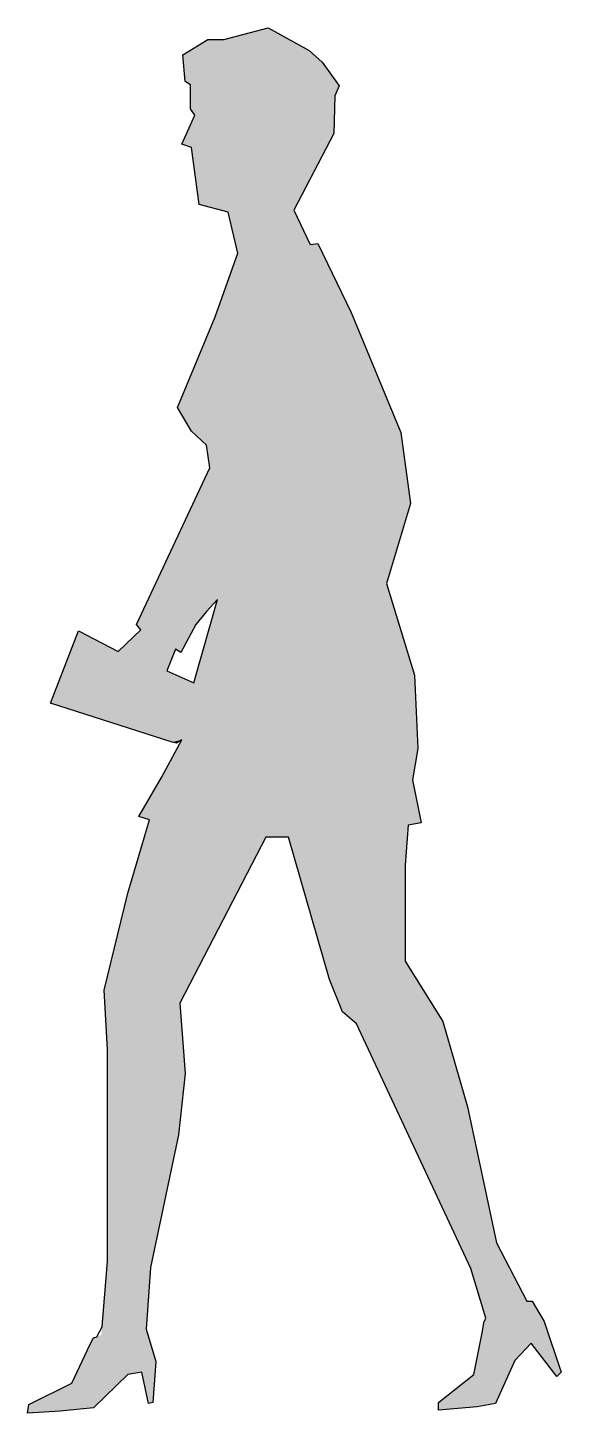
# Model space of a CAD drawing. Extents: x 8749 to 9341, y -2090 to -552.
import ezdxf

# ---------------------------------------------------------------- set-up
doc = ezdxf.new("R2010")
doc.units = 0
doc.layers.get('0').update_dxf_attribs({"linetype": 'CONTINUOUS'})

# ---------------------------------------------------------------- blocks, each defined once
blk = doc.blocks.new('*U0')
at = {"linetype": 'CONTINUOUS'}
for points in [[(9015.6, -552.2), (8966.5, -565.3), (9061.1, -577.3)], [(8966.5, -565.3), (8921, -582.1), (9061.1, -577.3)], [(8948.5, -565.3), (8921, -582.1), (8966.5, -565.3)], [(9061.1, -577.3), (8921, -582.1), (9075.5, -590.5)], [(8921, -582.1), (8923.4, -612), (9075.5, -590.5)], [(9075.5, -590.5), (8923.4, -612), (9094.6, -616.8)], [(8923.4, -612), (8929.4, -615.6), (9094.6, -616.8)], [(8929.4, -615.6), (8929.4, -642), (9094.6, -616.8)], [(9094.6, -616.8), (8929.4, -642), (9089.8, -627.6)], [(9089.8, -627.6), (8929.4, -642), (9088.6, -669.5)], [(8929.4, -642), (8934.2, -649.2), (9088.6, -669.5)], [(8934.2, -649.2), (8919.8, -681.5), (9088.6, -669.5)], [(9088.6, -669.5), (8919.8, -681.5), (8930.6, -685.1)], [(9088.6, -669.5), (8930.6, -685.1), (9044.3, -754.5)], [(8930.6, -685.1), (8938.9, -748.5), (9044.3, -754.5)], [(8938.9, -748.5), (8971.3, -756.9), (9044.3, -754.5)], [(9044.3, -754.5), (8971.3, -756.9), (9062.3, -792.9)], [(8971.3, -756.9), (8982.1, -802.4), (9062.3, -792.9)], [(9062.3, -792.9), (8982.1, -802.4), (9107.8, -868.3)], [(9070.7, -791.7), (9062.3, -792.9), (9107.8, -868.3)], [(8982.1, -802.4), (8956.9, -873.1), (9107.8, -868.3)], [(8956.9, -873.1), (8915, -973.7), (9162.9, -1001.2)], [(9107.8, -868.3), (8956.9, -873.1), (9162.9, -1001.2)], [(8915, -973.7), (8930.6, -1000), (9162.9, -1001.2)], [(8930.6, -1000), (8947.3, -1015.6), (9162.9, -1001.2)], [(9162.9, -1001.2), (8947.3, -1015.6), (9173.7, -1080.3)], [(8947.3, -1015.6), (8950.9, -1040.7), (9173.7, -1080.3)], [(8950.9, -1040.7), (8869.5, -1214.4), (9173.7, -1080.3)], [(9173.7, -1080.3), (8869.5, -1214.4), (8959.3, -1186.8)], [(9173.7, -1080.3), (8959.3, -1186.8), (9147.3, -1168.9)], [(9147.3, -1168.9), (8959.3, -1186.8), (9178.4, -1270.7)], [(8959.3, -1186.8), (8869.5, -1214.4), (8947.3, -1200)], [(8959.3, -1186.8), (8933, -1279.1), (9178.4, -1270.7)], [(8947.3, -1200), (8869.5, -1214.4), (8935.3, -1214.4)], [(8869.5, -1214.4), (8874.3, -1220.4), (8912.6, -1241.9)], [(8869.5, -1214.4), (8912.6, -1241.9), (8918.6, -1245.5)], [(8935.3, -1214.4), (8869.5, -1214.4), (8918.6, -1245.5)], [(8804.8, -1221.6), (8773.7, -1301.8), (8849.1, -1244.3)], [(8874.3, -1220.4), (8849.1, -1244.3), (8912.6, -1241.9)], [(8849.1, -1244.3), (8773.7, -1301.8), (8903, -1265.9)], [(8912.6, -1241.9), (8849.1, -1244.3), (8903, -1265.9)], [(8903, -1265.9), (8773.7, -1301.8), (8933, -1279.1)], [(9178.4, -1270.7), (8933, -1279.1), (9182, -1352.1)], [(8933, -1279.1), (8773.7, -1301.8), (8919.8, -1342.5)], [(8933, -1279.1), (8919.8, -1342.5), (9182, -1352.1)], [(8773.7, -1301.8), (8909, -1344.9), (8919.8, -1342.5)], [(8919.8, -1342.5), (8897, -1384.4), (9182, -1352.1)], [(9182, -1352.1), (8897, -1384.4), (9176.1, -1386.8)], [(8919.8, -1342.5), (8909, -1344.9), (8913.8, -1346.1)], [(8897, -1384.4), (8871.9, -1427.6), (9176.1, -1386.8)], [(9176.1, -1386.8), (8871.9, -1427.6), (9185.6, -1434.7)], [(8871.9, -1427.6), (8883.9, -1431.1), (9185.6, -1434.7)], [(8883.9, -1431.1), (8859.9, -1512.6), (9013.2, -1450.3)], [(8883.9, -1431.1), (9013.2, -1450.3), (9185.6, -1434.7)], [(9185.6, -1434.7), (9013.2, -1450.3), (9171.3, -1437.1)], [(9171.3, -1437.1), (9013.2, -1450.3), (9038.3, -1450.3)], [(9171.3, -1437.1), (9038.3, -1450.3), (9167.7, -1481.4)], [(9013.2, -1450.3), (8859.9, -1512.6), (8917.4, -1634.7)], [(9038.3, -1450.3), (9083.8, -1608.4), (9167.7, -1481.4)], [(9167.7, -1481.4), (9083.8, -1608.4), (9167.7, -1588)], [(8859.9, -1512.6), (8833.6, -1620.4), (8917.4, -1634.7)], [(9167.7, -1588), (9083.8, -1608.4), (9209.6, -1655.1)], [(9083.8, -1608.4), (9098.2, -1644.3), (9209.6, -1655.1)], [(8833.6, -1620.4), (8837.2, -1686.2), (8917.4, -1634.7)], [(8917.4, -1634.7), (8837.2, -1686.2), (8923.4, -1712.6)], [(9098.2, -1644.3), (9113.8, -1657.5), (9209.6, -1655.1)], [(9209.6, -1655.1), (9113.8, -1657.5), (9237.1, -1749.7)], [(9113.8, -1657.5), (9240.7, -1929.3), (9237.1, -1749.7)], [(8837.2, -1686.2), (8837.2, -1920.9), (8923.4, -1712.6)], [(8923.4, -1712.6), (8837.2, -1920.9), (8916.2, -1780.8)], [(9237.1, -1749.7), (9240.7, -1929.3), (9269.5, -1900.6)], [(8916.2, -1780.8), (8837.2, -1920.9), (8885.1, -1928.1)], [(9269.5, -1900.6), (9240.7, -1929.3), (9303, -1965.3)], [(8837.2, -1920.9), (8830.4, -2003), (8885.1, -1928.1)], [(8885.1, -1928.1), (8830.4, -2003), (8880.3, -1996.4)], [(9240.7, -1929.3), (9257.5, -1984.4), (9303, -1965.3)], [(9309, -1965.3), (9257.5, -1984.4), (9322.2, -1988)], [(9303, -1965.3), (9257.5, -1984.4), (9309, -1965.3)], [(8880.3, -1996.4), (8830.4, -2003), (8891, -2032.3)], [(9253.9, -1998.8), (9244.3, -2046.7), (9307.8, -2012)], [(9255.1, -1989.2), (9253.9, -1998.8), (9307.8, -2012)], [(9257.5, -1984.4), (9255.1, -1989.2), (9322.2, -1988)], [(9322.2, -1988), (9255.1, -1989.2), (9307.8, -2012)], [(9322.2, -1988), (9307.8, -2012), (9341.3, -2044.3)], [(8818, -2013.2), (8797.6, -2056.3), (8875.5, -2044.3)], [(8821.6, -2006), (8818, -2013.2), (8891, -2032.3)], [(8818, -2013.2), (8875.5, -2044.3), (8891, -2032.3)], [(8830.4, -2003), (8821.6, -2006), (8891, -2032.3)], [(9307.8, -2012), (9244.3, -2046.7), (9289.8, -2031.1)], [(9307.8, -2012), (9336.5, -2049.1), (9341.3, -2044.3)], [(8875.5, -2044.3), (8797.6, -2056.3), (8859.9, -2046.7)], [(8891, -2032.3), (8875.5, -2044.3), (8887.4, -2077.8)], [(8875.5, -2044.3), (8882.7, -2079), (8887.4, -2077.8)], [(9289.8, -2031.1), (9244.3, -2046.7), (9268.3, -2079)], [(8797.6, -2056.3), (8749.7, -2080.2), (8821.6, -2083.8)], [(8859.9, -2046.7), (8797.6, -2056.3), (8821.6, -2083.8)], [(9244.3, -2046.7), (9204.8, -2077.8), (9268.3, -2079)], [(8749.7, -2080.2), (8748.5, -2089.8), (8821.6, -2083.8)], [(8821.6, -2083.8), (8748.5, -2089.8), (8784.5, -2087.4)], [(9204.8, -2077.8), (9204.8, -2086.2), (9268.3, -2079)], [(9268.3, -2079), (9204.8, -2086.2), (9247.9, -2082.6)]]:
    blk.add_solid(points, dxfattribs=at)

msp = doc.modelspace()

# ---------------------------------------------------------------- linework, layer by layer
at = {"color": 0}
for points in [[(8913.8, -1346.1), (8909, -1344.9), (8773.7, -1301.8), (8804.8, -1221.6), (8849.1, -1244.3), (8874.3, -1220.4), (8869.5, -1214.4), (8950.9, -1040.7), (8947.3, -1015.6), (8930.6, -1000), (8915, -973.7), (8956.9, -873.1), (8982.1, -802.4), (8971.3, -756.9), (8938.9, -748.5), (8930.6, -685.1), (8919.8, -681.5), (8934.2, -649.2), (8929.4, -642), (8929.4, -615.6), (8923.4, -612), (8921, -582.1), (8948.5, -565.3), (8966.5, -565.3), (9015.6, -552.2), (9061.1, -577.3), (9075.5, -590.5), (9094.6, -616.8), (9089.8, -627.6), (9088.6, -669.5), (9044.3, -754.5), (9062.3, -792.9), (9070.7, -791.7), (9107.8, -868.3), (9162.9, -1001.2), (9173.7, -1080.3), (9147.3, -1168.9), (9178.4, -1270.7), (9182, -1352.1), (9176.1, -1386.8), (9185.6, -1434.7), (9171.3, -1437.1), (9167.7, -1481.4), (9167.7, -1588), (9209.6, -1655.1), (9237.1, -1749.7), (9269.5, -1900.6), (9303, -1965.3), (9309, -1965.3), (9322.2, -1988), (9341.3, -2044.3), (9336.5, -2049.1), (9307.8, -2012), (9289.8, -2031.1), (9268.3, -2079), (9247.9, -2082.6), (9204.8, -2086.2), (9204.8, -2077.8), (9244.3, -2046.7), (9253.9, -1998.8), (9255.1, -1989.2), (9257.5, -1984.4), (9240.7, -1929.3), (9113.8, -1657.5), (9098.2, -1644.3), (9083.8, -1608.4), (9038.3, -1450.3), (9013.2, -1450.3), (8917.4, -1634.7), (8923.4, -1712.6), (8916.2, -1780.8), (8885.1, -1928.1), (8880.3, -1996.4), (8891, -2032.3), (8887.4, -2077.8), (8882.7, -2079), (8875.5, -2044.3), (8859.9, -2046.7), (8821.6, -2083.8), (8784.5, -2087.4), (8748.5, -2089.8), (8749.7, -2080.2), (8797.6, -2056.3), (8818, -2013.2), (8821.6, -2006), (8825.2, -2004.8), (8831.2, -1994), (8837.2, -1920.9), (8837.2, -1686.2), (8833.6, -1620.4), (8859.9, -1512.6), (8883.9, -1431.1), (8871.9, -1427.6), (8897, -1384.4), (8919.8, -1342.5)], [(8913.8, -1346.1), (8909, -1344.9), (8773.7, -1301.8), (8804.8, -1221.6), (8849.1, -1244.3), (8874.3, -1220.4), (8869.5, -1214.4), (8950.9, -1040.7), (8947.3, -1015.6), (8930.6, -1000), (8915, -973.7), (8956.9, -873.1), (8982.1, -802.4), (8971.3, -756.9), (8938.9, -748.5), (8930.6, -685.1), (8919.8, -681.5), (8934.2, -649.2), (8929.4, -642), (8929.4, -615.6), (8923.4, -612), (8921, -582.1), (8948.5, -565.3), (8966.5, -565.3), (9015.6, -552.2), (9061.1, -577.3), (9075.5, -590.5), (9094.6, -616.8), (9089.8, -627.6), (9088.6, -669.5), (9044.3, -754.5), (9062.3, -792.9), (9070.7, -791.7), (9107.8, -868.3), (9162.9, -1001.2), (9173.7, -1080.3), (9147.3, -1168.9), (9178.4, -1270.7), (9182, -1352.1), (9176.1, -1386.8), (9185.6, -1434.7), (9171.3, -1437.1), (9167.7, -1481.4), (9167.7, -1588), (9209.6, -1655.1), (9237.1, -1749.7), (9269.5, -1900.6), (9303, -1965.3), (9309, -1965.3), (9322.2, -1988), (9341.3, -2044.3), (9336.5, -2049.1), (9307.8, -2012), (9289.8, -2031.1), (9268.3, -2079), (9247.9, -2082.6), (9204.8, -2086.2), (9204.8, -2077.8), (9244.3, -2046.7), (9253.9, -1998.8), (9255.1, -1989.2), (9257.5, -1984.4), (9240.7, -1929.3), (9113.8, -1657.5), (9098.2, -1644.3), (9083.8, -1608.4), (9038.3, -1450.3), (9013.2, -1450.3), (8917.4, -1634.7), (8923.4, -1712.6), (8916.2, -1780.8), (8885.1, -1928.1), (8880.3, -1996.4), (8891, -2032.3), (8887.4, -2077.8), (8882.7, -2079), (8875.5, -2044.3), (8859.9, -2046.7), (8821.6, -2083.8), (8784.5, -2087.4), (8748.5, -2089.8), (8749.7, -2080.2), (8797.6, -2056.3), (8818, -2013.2), (8821.6, -2006), (8825.2, -2004.8), (8831.2, -1994), (8837.2, -1920.9), (8837.2, -1686.2), (8833.6, -1620.4), (8859.9, -1512.6), (8883.9, -1431.1), (8871.9, -1427.6), (8897, -1384.4), (8919.8, -1342.5), (8913.8, -1346.1), (8913.8, -1346.1)], [(8933, -1279.1), (8959.3, -1186.8), (8947.3, -1200), (8935.3, -1214.4), (8918.6, -1245.5), (8912.6, -1241.9), (8903, -1265.9), (8933, -1279.1)], [(8933, -1279.1), (8959.3, -1186.8), (8947.3, -1200), (8935.3, -1214.4), (8918.6, -1245.5), (8912.6, -1241.9), (8903, -1265.9), (8933, -1279.1), (8933, -1279.1)]]:
    msp.add_lwpolyline(points, dxfattribs=at)

# ---------------------------------------------------------------- block references
at = {"color": 0, "linetype": 'CONTINUOUS'}
msp.add_blockref('*U0', (0, 0), dxfattribs=at)

doc.saveas('drawing.dxf')
